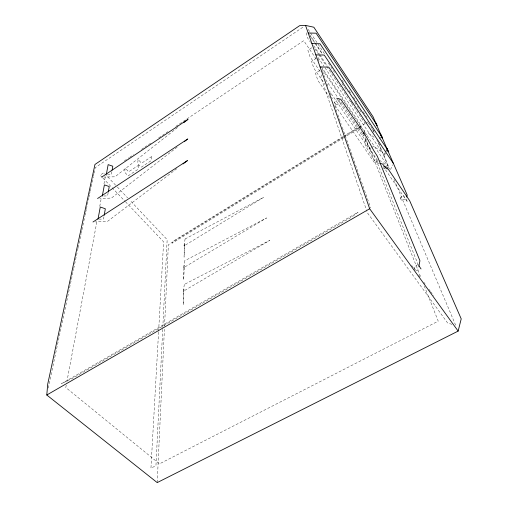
<?xml version="1.0" encoding="UTF-8"?>
<svg xmlns="http://www.w3.org/2000/svg" width="508" height="508" viewBox="0 0 508 508"><rect width="100%" height="100%" fill="white"/><g stroke="black" fill="none" stroke-linecap="round" stroke-linejoin="round"><path stroke-width="0.38" stroke-dasharray="2.54 1.91" d="M157.213 482.6L164.401 329.26M164.548 326.098L168.364 244.685L358.527 127.654M158.572 332.067L150.952 468.217L155.956 465.658L167.157 239.643L129.794 200.165M158.617 331.28L163.62 241.827L125.863 202.171M103.93 216.802L103.549 218.992L99.377 219.177M108.147 192.78L107.601 195.891L103.816 196.005M111.849 171.666L111.303 174.777L106.972 174.86M66.23 385.185L65.792 387.515L159.493 463.848L438.233 321.132L424.345 286.163M66.815 382.073L96.984 221.12M99.752 206.35L101.352 197.796M103.975 183.801L105.435 176.022M48.273 388.023L73.552 269.316M73.717 268.541L77.356 251.473M77.521 250.698L78.016 248.368M78.181 247.593L81.153 233.629M81.318 232.848L81.813 230.524M81.978 229.749L84.957 215.779M85.122 215.005L85.617 212.681M85.782 211.899L86.277 209.575M86.443 208.801L88.754 197.936M88.919 197.161L89.414 194.831M89.579 194.056L90.075 191.732M90.24 190.951L93.218 176.987M93.383 176.213L93.878 173.882M94.043 173.107L95.199 167.678L303.568 26.734M306.661 32.823L306.241 34.258L307.416 37.706L310.496 42.285M321.513 74.886L320.885 77.013L366.351 209.772M334.416 102.33L335.978 104.845L334.435 102.286L337.312 99.67M379.641 138.913L380.549 136.989M385.026 152.851L383.521 155.143L384.131 156.045L386.042 152.102M385.343 152.197L386.29 150.235M386.359 151.441L387.318 149.466M390.462 169.577L392.792 164.878M417.684 264.554L413.925 267.564L414.357 268.662M400.126 197.955L403.39 195.231L405.568 198.838L401.498 200.298L400.126 197.955L401.536 200.292M177.521 127.584L114.998 176.816L104.083 177.038M177.146 147.193L111.455 198.069L99.879 198.444M176.79 168.707L107.575 221.336L95.294 221.894M124.422 160.82L129.038 157.728M129.699 157.29L133.655 154.635M141.567 149.339L144.202 147.568M144.863 147.13L150.793 143.154M158.706 137.852L167.932 131.667M175.844 126.371L303.727 40.678L316.141 59.017M311.785 47.739L307.892 50.33L309.988 56.667L320.688 72.384M316.262 58.318L311.563 61.411L313.798 68.167L324.955 84.474M319.735 70.453L315.481 73.235L317.868 80.448L329.495 97.346M342.843 136.735L173.596 240.938L172.149 243.23L343.637 137.763M343.516 136.315L355.657 128.841L361.867 126.549L344.31 137.351M359.2 127.235L365.271 123.501M365.944 123.088L367.97 121.844M364.579 135.528L368.376 133.21L374.447 137.528M371.1 147.86L369.138 149.041L329.419 90.996M371.754 147.466L373.717 146.285L381.838 152.038L324.339 66.789M378.041 160.985L374.663 162.998L334.861 105.15M335.978 104.845L340.265 103.092L338.042 99.72M415.735 270.681L419.716 269.373M383.476 168.402L385 168.669M451.955 324.32L447.669 323.044L367.379 212.769L366.611 210.522M379.044 163.411L376.187 162.35L374.294 160.21L366.96 148.406L364.763 143.402L365.43 138.278C367.659 146.615 373.291 153.918 377.996 161.119M413.963 267.519L415.754 270.478M379.393 160.179L387.763 166.097L365.081 132.632M102.33 177.457L100.139 175.158L103.797 172.701L116.796 186.436M102.876 178.029L125.317 201.593M117.335 187.007L127.629 197.879M411.62 265.366L413.01 267.297M418.586 275.012L419.976 276.943M423.697 282.086L425.088 284.016M428.803 289.16L430.193 291.09M430.663 291.732L433.445 295.593M337.56 99.53L364.319 138.748L371.151 151.575L375.564 158.559L418.554 265.601M383.057 166.218L407.575 202.159L406.229 199.028M325.596 79.591L338.08 97.93M338.525 98.584L363.944 135.915M321.951 68.993L363.303 130.01M321.462 66.872L359.594 123.196L361.499 127.991M314.897 48.825L318.414 54.064M318.853 54.718L326.333 65.837M326.771 66.491L365.042 123.419M318.148 57.614L323.894 66.135M313.728 45.688L319.456 54.216M319.894 54.87L327.381 66.021M350.825 101.276L352.584 103.899M376.847 140.018L378.606 142.64M309.569 34.468L314.833 42.348M315.271 43.002L322.732 54.159M310.394 36.284L322.243 53.994M328.39 63.182L334.531 72.365M341.992 83.522L347.262 91.389M354.724 102.546L361.309 112.382M368.332 122.879L372.72 129.445M308.178 29.356L324.453 53.753M342.049 80.131L343.808 82.766M349.085 90.678L350.844 93.32M353.479 97.276L356.559 101.892M363.156 111.779L367.995 119.037M415.055 269.869L414.572 269.075M373.158 130.099L374.929 134.296M378.879 143.624L389.674 169.158M393.986 179.368L456.292 326.727M372.574 129.229L373.755 132.023M378.181 142.5L388.912 167.907M365.303 137.56L420.834 277.336M318.249 59.099L318.999 61.233M322.561 71.336L324.663 77.311M327.031 84.023L327.819 86.265M330.187 92.983L332.289 98.952M334.658 105.67L336.766 111.639M337.814 114.624L341.236 124.327M342.284 127.311L370.694 207.918M362.96 133.979L363.176 135.852M183.483 291.814L183.261 304.933L183.953 289.154L183.483 291.814M183.896 267.983L183.686 280.048L184.347 265.309L183.896 267.983M184.277 246.012L184.087 257.143L184.715 243.332L184.277 246.012M151.498 156.654L151.124 160.668L141.103 167.297L137.662 163.5L138.151 159.474L141.561 163.246L151.498 156.654M138.468 165.303L137.979 169.361L128.079 175.908L124.619 172.168L125.222 168.084L128.651 171.806L138.468 165.303M185.102 238.963L183.972 245.948L263.665 197.32L185.102 238.963M184.753 260.75L183.585 267.735L266.598 217.932L184.753 260.75M184.372 284.404L183.159 291.357L269.792 240.347L184.372 284.404M358.007 212.255L352.076 216.833L73.006 378.054L61.271 383.832L358.007 212.255"/><path stroke-width="0.76" d="M384.594 166.599L386.899 167.176L409.658 200.679L461.213 318.872L458.14 331.095L157.213 482.6L46.787 395.008L47.708 384.181L94.952 164.471L299.637 25.673L305.537 25.4L313.855 27.229L373.031 116.719L407.206 195.066L406.718 197.047M104.191 215.341L105.34 208.769L100.267 206.997L97.987 219.24M108.28 192.005L109.239 186.557L104.388 184.88L102.305 196.056M112.122 170.11L112.808 166.224L108.153 164.636L106.382 174.142M418.846 266.338L419.932 260.75L377.304 156.153L373.507 150.139L366.446 137.065L340.779 99.289L336.671 98.222M363.772 133.864L364.363 131.877L364.173 130.302M183.712 122.714L188.043 119.304L101.74 177.082M184.652 141.383L187.776 138.957L97.561 198.52M183.083 163.925L187.49 160.572L92.989 221.996M375.374 122.784L375.685 122.587L376.25 123.438L377.177 125.559L376.86 125.755L375.933 123.628M46.787 395.008L369.678 208.763L305.537 25.4M320.072 66.948L328.759 67.12L393.452 163.538M311.899 43.586L320.034 43.764L381.54 136.233M315.849 54.877L324.25 55.055L387.318 149.466M308.197 33.001L316.084 33.185L376.104 123.768M379.933 163.303L382.683 164.046L385.502 167.754L387.293 169.062M421.043 268.935L418.922 265.817M369.678 208.763L458.14 331.095M381.127 135.045L380.803 135.242L382.359 138.36L382.683 138.163L381.127 135.045M386.899 148.273L386.563 148.476L388.195 151.752L388.531 151.549L386.899 148.273"/></g></svg>
